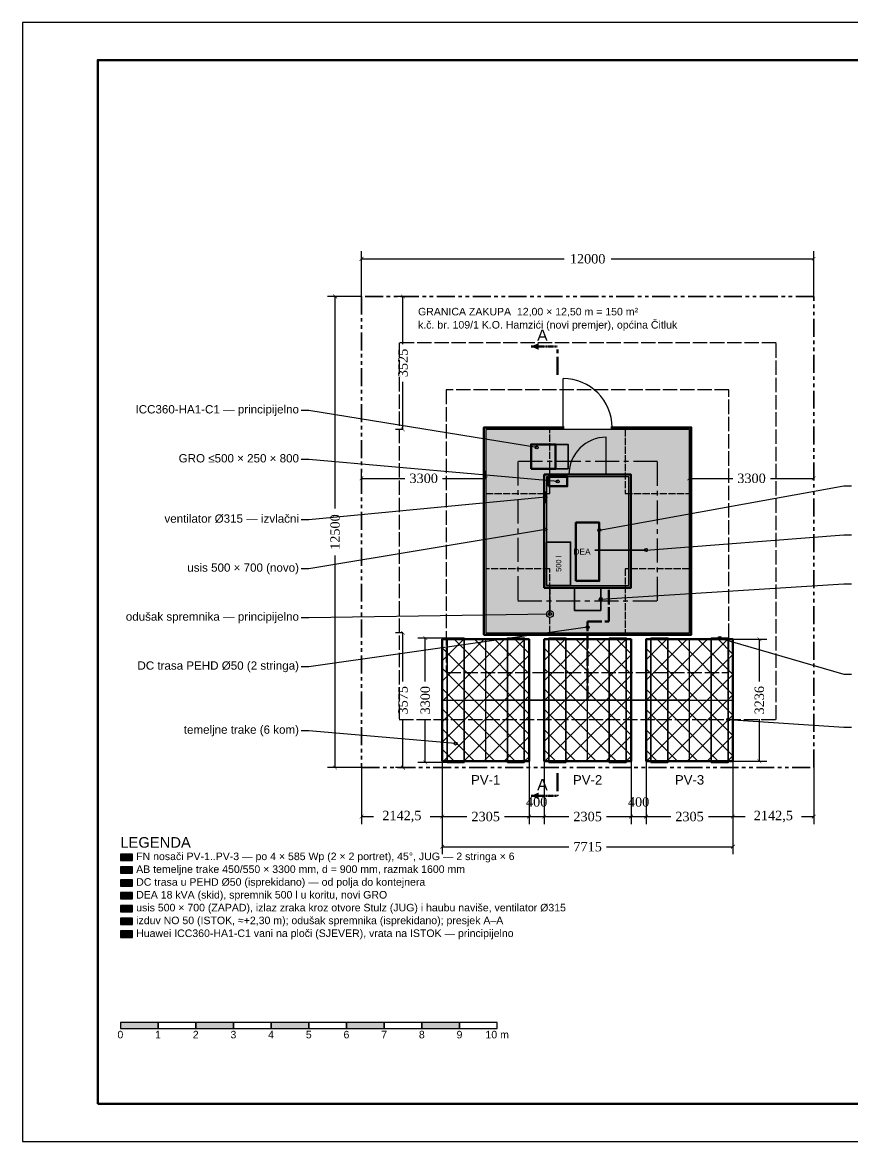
# Model space of a CAD drawing. Header units: millimetres. Extents: x 0 to 42000, y 0 to 29700.
# Drawn here: x 0 to 22032, y 0 to 29700 of the extents above; entities that cross this region are included whole.
import ezdxf
from ezdxf.enums import TextEntityAlignment as Align

# ---------------------------------------------------------------- set-up
doc = ezdxf.new("R2010")
doc.units = ezdxf.units.MM
for name, pattern in [('CENTER', [5.08, 3.175, -0.635, 0.635, -0.635]), ('DASHED', [1.524, 1.27, -0.254]), ('PHANTOM', [6.35, 3.175, -0.635, 0.635, -0.635, 0.635, -0.635])]:
    doc.linetypes.add(name, pattern=pattern)
for name, color, linetype in [('Agregat', 30, 'Continuous'), ('Izvod', 253, 'Continuous'), ('Kabal', 7, 'Continuous'), ('Konstrukcija', 5, 'Continuous'), ('Kote', 7, 'Continuous'), ('Legenda', 7, 'Continuous'), ('Novi1', 30, 'Continuous'), ('Objekat', 6, 'Continuous'), ('Ograda', 8, 'Continuous'), ('Okvir', 3, 'Continuous'), ('Orijentacija', 1, 'Continuous'), ('Osovina', 6, 'CENTER'), ('Panel', 110, 'Continuous'), ('Sakriveno', 15, 'Continuous'), ('Tekst', 253, 'Continuous'), ('Temelj', 32, 'Continuous'), ('Uzemljenje', 2, 'DASHED'), ('Ventilacija', 4, 'Continuous')]:
    doc.layers.add(name, color=color, linetype=linetype)
doc.styles.add('20', font='arial.ttf')
doc.styles.get("Standard").update_dxf_attribs({"font": 'times.ttf'})
doc.dimstyles.new('M 100', dxfattribs={"dimscale": 100, "dimtxt": 2.5, "dimasz": 1, "dimexe": 2, "dimexo": 0, "dimtad": 1, "dimdec": 0, "dimtxsty": 'Standard', "dimblk": 'ARCHTICK', "dimcen": 2.5, "dimazin": 3, "dimtfac": 1, "dimtmove": 0, "dimatfit": 3, "dimarcsym": 0})

# ---------------------------------------------------------------- blocks, each defined once
blk = doc.blocks.new('_ARCHTICK')
at = {"color": 0, "linetype": 'ByBlock', "const_width": 0.15}
blk.add_lwpolyline([(-0.5, -0.5), (0.5, 0.5)], dxfattribs=at)
blk = doc.blocks.new('*D3')
for p, q in [((9000, 22425), (9000, 23625)), ((21000, 22425), (21000, 23625)), ((9000, 23425), (14375, 23425)), ((15625, 23425), (21000, 23425))]:
    blk.add_line(p, q)
at = {"layer": 'Defpoints'}
for p in [(9000, 23425), (9000, 22425), (21000, 22425)]:
    blk.add_point(p, dxfattribs=at)
at = {"layer": 'Kote', "xscale": 100, "yscale": 100, "rotation": 180}
blk.add_blockref('_ARCHTICK', (9000, 23425), dxfattribs=at)
at = {"layer": 'Kote', "xscale": 100, "yscale": 100}
blk.add_blockref('_ARCHTICK', (21000, 23425), dxfattribs=at)
at = {"layer": 'Kote', "insert": (15000, 23425), "char_height": 250, "attachment_point": 5}
blk.add_mtext('12000', dxfattribs=at)
blk = doc.blocks.new('*D4')
for p, q in [((9000, 22425), (8100, 22425)), ((8300, 16800), (8300, 22425)), ((8300, 9925), (8300, 15550)), ((9000, 9925), (8100, 9925))]:
    blk.add_line(p, q)
at = {"layer": 'Defpoints'}
for p in [(9000, 22425), (8300, 9925), (9000, 9925)]:
    blk.add_point(p, dxfattribs=at)
at = {"layer": 'Kote', "xscale": 100, "yscale": 100}
for p, rotation in [((8300, 22425), 90), ((8300, 9925), 270)]:
    blk.add_blockref('_ARCHTICK', p, dxfattribs=dict(at, rotation=rotation))
at = {"layer": 'Kote', "insert": (8300, 16175), "char_height": 250, "attachment_point": 5, "rotation": 90}
blk.add_mtext('12500', dxfattribs=at)
blk = doc.blocks.new('*D5')
for p, q in [((10100, 22425), (9900, 22425)), ((10100, 21162.5), (10100, 22425)), ((10100, 18900), (10100, 20162.5)), ((10100, 18900), (9900, 18900))]:
    blk.add_line(p, q)
at = {"layer": 'Defpoints'}
for p in [(10100, 22425), (10100, 18900), (10100, 18900)]:
    blk.add_point(p, dxfattribs=at)
at = {"layer": 'Kote', "xscale": 100, "yscale": 100}
for p, rotation in [((10100, 22425), 90), ((10100, 18900), 270)]:
    blk.add_blockref('_ARCHTICK', p, dxfattribs=dict(at, rotation=rotation))
at = {"layer": 'Kote', "insert": (10100, 20662.5), "char_height": 250, "attachment_point": 5, "rotation": 90}
blk.add_mtext('3525', dxfattribs=at)
blk = doc.blocks.new('*D6')
for p, q in [((10100, 13500), (9900, 13500)), ((10100, 12212.5), (10100, 13500)), ((10100, 9925), (10100, 11212.5)), ((10100, 9925), (9900, 9925))]:
    blk.add_line(p, q)
at = {"layer": 'Defpoints'}
for p in [(10100, 13500), (10100, 9925), (10100, 9925)]:
    blk.add_point(p, dxfattribs=at)
at = {"layer": 'Kote', "xscale": 100, "yscale": 100}
for p, rotation in [((10100, 13500), 90), ((10100, 9925), 270)]:
    blk.add_blockref('_ARCHTICK', p, dxfattribs=dict(at, rotation=rotation))
at = {"layer": 'Kote', "insert": (10100, 11712.5), "char_height": 250, "attachment_point": 5, "rotation": 90}
blk.add_mtext('3575', dxfattribs=at)
blk = doc.blocks.new('*D7')
for p, q in [((9000, 17600), (9000, 17800)), ((9000, 17600), (10150, 17600)), ((11150, 17600), (12300, 17600)), ((12300, 17600), (12300, 17800))]:
    blk.add_line(p, q)
at = {"layer": 'Defpoints'}
for p in [(9000, 17600), (9000, 17600), (12300, 17600)]:
    blk.add_point(p, dxfattribs=at)
at = {"layer": 'Kote', "xscale": 100, "yscale": 100, "rotation": 180}
blk.add_blockref('_ARCHTICK', (9000, 17600), dxfattribs=at)
at = {"layer": 'Kote', "xscale": 100, "yscale": 100}
blk.add_blockref('_ARCHTICK', (12300, 17600), dxfattribs=at)
at = {"layer": 'Kote', "insert": (10650, 17600), "char_height": 250, "attachment_point": 5}
blk.add_mtext('3300', dxfattribs=at)
blk = doc.blocks.new('*D8')
for p, q in [((17700, 17600), (17700, 17800)), ((17700, 17600), (18850, 17600)), ((19850, 17600), (21000, 17600)), ((21000, 17600), (21000, 17800))]:
    blk.add_line(p, q)
at = {"layer": 'Defpoints'}
for p in [(17700, 17600), (17700, 17600), (21000, 17600)]:
    blk.add_point(p, dxfattribs=at)
at = {"layer": 'Kote', "xscale": 100, "yscale": 100, "rotation": 180}
blk.add_blockref('_ARCHTICK', (17700, 17600), dxfattribs=at)
at = {"layer": 'Kote', "xscale": 100, "yscale": 100}
blk.add_blockref('_ARCHTICK', (21000, 17600), dxfattribs=at)
at = {"layer": 'Kote', "insert": (19350, 17600), "char_height": 250, "attachment_point": 5}
blk.add_mtext('3300', dxfattribs=at)
blk = doc.blocks.new('*D9')
for p, q in [((9000, 9925), (9000, 8425)), ((11142.5, 10094.5), (11142.5, 8425)), ((9000, 8625), (9321.25, 8625)), ((10821.25, 8625), (11142.5, 8625))]:
    blk.add_line(p, q)
at = {"layer": 'Defpoints'}
for p in [(9000, 9925), (11142.5, 10094.5), (9000, 8625)]:
    blk.add_point(p, dxfattribs=at)
at = {"layer": 'Kote', "xscale": 100, "yscale": 100, "rotation": 180}
blk.add_blockref('_ARCHTICK', (9000, 8625), dxfattribs=at)
at = {"layer": 'Kote', "xscale": 100, "yscale": 100}
blk.add_blockref('_ARCHTICK', (11142.5, 8625), dxfattribs=at)
at = {"layer": 'Kote', "insert": (10071.25, 8625), "char_height": 250, "attachment_point": 5}
blk.add_mtext('2142,5', dxfattribs=at)
blk = doc.blocks.new('*D10')
for p, q in [((11142.5, 10094.5), (11142.5, 8425)), ((13447.5, 10094.5), (13447.5, 8425)), ((11142.5, 8625), (11795, 8625)), ((12795, 8625), (13447.5, 8625))]:
    blk.add_line(p, q)
at = {"layer": 'Defpoints'}
for p in [(11142.5, 10094.5), (13447.5, 10094.5), (11142.5, 8625)]:
    blk.add_point(p, dxfattribs=at)
at = {"layer": 'Kote', "xscale": 100, "yscale": 100, "rotation": 180}
blk.add_blockref('_ARCHTICK', (11142.5, 8625), dxfattribs=at)
at = {"layer": 'Kote', "xscale": 100, "yscale": 100}
blk.add_blockref('_ARCHTICK', (13447.5, 8625), dxfattribs=at)
at = {"layer": 'Kote', "insert": (12295, 8625), "char_height": 250, "attachment_point": 5}
blk.add_mtext('2305', dxfattribs=at)
blk = doc.blocks.new('*D12')
for p, q in [((13847.5, 10094.5), (13847.5, 8425)), ((16152.5, 10094.5), (16152.5, 8425)), ((13847.5, 8625), (14500, 8625)), ((15500, 8625), (16152.5, 8625))]:
    blk.add_line(p, q)
at = {"layer": 'Defpoints'}
for p in [(13847.5, 10094.5), (16152.5, 10094.5), (13847.5, 8625)]:
    blk.add_point(p, dxfattribs=at)
at = {"layer": 'Kote', "xscale": 100, "yscale": 100, "rotation": 180}
blk.add_blockref('_ARCHTICK', (13847.5, 8625), dxfattribs=at)
at = {"layer": 'Kote', "xscale": 100, "yscale": 100}
blk.add_blockref('_ARCHTICK', (16152.5, 8625), dxfattribs=at)
at = {"layer": 'Kote', "insert": (15000, 8625), "char_height": 250, "attachment_point": 5}
blk.add_mtext('2305', dxfattribs=at)
blk = doc.blocks.new('*D14')
for p, q in [((16552.5, 10094.5), (16552.5, 8425)), ((18857.5, 10094.5), (18857.5, 8425)), ((16552.5, 8625), (17205, 8625)), ((18205, 8625), (18857.5, 8625))]:
    blk.add_line(p, q)
at = {"layer": 'Defpoints'}
for p in [(16552.5, 10094.5), (18857.5, 10094.5), (16552.5, 8625)]:
    blk.add_point(p, dxfattribs=at)
at = {"layer": 'Kote', "xscale": 100, "yscale": 100, "rotation": 180}
blk.add_blockref('_ARCHTICK', (16552.5, 8625), dxfattribs=at)
at = {"layer": 'Kote', "xscale": 100, "yscale": 100}
blk.add_blockref('_ARCHTICK', (18857.5, 8625), dxfattribs=at)
at = {"layer": 'Kote', "insert": (17705, 8625), "char_height": 250, "attachment_point": 5}
blk.add_mtext('2305', dxfattribs=at)
blk = doc.blocks.new('*D15')
for p, q in [((18857.5, 10094.5), (18857.5, 8425)), ((21000, 9925), (21000, 8425)), ((18857.5, 8625), (19178.75, 8625)), ((20678.75, 8625), (21000, 8625))]:
    blk.add_line(p, q)
at = {"layer": 'Defpoints'}
for p in [(18857.5, 10094.5), (21000, 9925), (18857.5, 8625)]:
    blk.add_point(p, dxfattribs=at)
at = {"layer": 'Kote', "xscale": 100, "yscale": 100, "rotation": 180}
blk.add_blockref('_ARCHTICK', (18857.5, 8625), dxfattribs=at)
at = {"layer": 'Kote', "xscale": 100, "yscale": 100}
blk.add_blockref('_ARCHTICK', (21000, 8625), dxfattribs=at)
at = {"layer": 'Kote', "insert": (19928.75, 8625), "char_height": 250, "attachment_point": 5}
blk.add_mtext('2142,5', dxfattribs=at)
blk = doc.blocks.new('*D16')
for p, q in [((11142.5, 10094.5), (11142.5, 7625)), ((18857.5, 10094.5), (18857.5, 7625)), ((11142.5, 7825), (14500, 7825)), ((15500, 7825), (18857.5, 7825))]:
    blk.add_line(p, q)
at = {"layer": 'Defpoints'}
for p in [(11142.5, 10094.5), (18857.5, 10094.5), (11142.5, 7825)]:
    blk.add_point(p, dxfattribs=at)
at = {"layer": 'Kote', "xscale": 100, "yscale": 100, "rotation": 180}
blk.add_blockref('_ARCHTICK', (11142.5, 7825), dxfattribs=at)
at = {"layer": 'Kote', "xscale": 100, "yscale": 100}
blk.add_blockref('_ARCHTICK', (18857.5, 7825), dxfattribs=at)
at = {"layer": 'Kote', "insert": (15000, 7825), "char_height": 250, "attachment_point": 5}
blk.add_mtext('7715', dxfattribs=at)
blk = doc.blocks.new('*D17')
for p, q in [((18857.5, 13330.5), (19757.5, 13330.5)), ((19557.5, 12212.5), (19557.5, 13330.5)), ((19557.5, 10094.5), (19557.5, 11212.5)), ((18857.5, 10094.5), (19757.5, 10094.5))]:
    blk.add_line(p, q)
at = {"layer": 'Defpoints'}
for p in [(18857.5, 13330.5), (18857.5, 10094.5), (19557.5, 10094.5)]:
    blk.add_point(p, dxfattribs=at)
at = {"layer": 'Kote', "xscale": 100, "yscale": 100}
for p, rotation in [((19557.5, 13330.5), 90), ((19557.5, 10094.5), 270)]:
    blk.add_blockref('_ARCHTICK', p, dxfattribs=dict(at, rotation=rotation))
at = {"layer": 'Kote', "insert": (19557.5, 11712.5), "char_height": 250, "attachment_point": 5, "rotation": 90}
blk.add_mtext('3236', dxfattribs=at)
blk = doc.blocks.new('*D18')
for p, q in [((11270, 13362.5), (10492.5, 13362.5)), ((10692.5, 12212.5), (10692.5, 13362.5)), ((10692.5, 10062.5), (10692.5, 11212.5)), ((11270, 10062.5), (10492.5, 10062.5))]:
    blk.add_line(p, q)
at = {"layer": 'Defpoints'}
for p in [(11270, 13362.5), (10692.5, 10062.5), (11270, 10062.5)]:
    blk.add_point(p, dxfattribs=at)
at = {"layer": 'Kote', "xscale": 100, "yscale": 100}
for p, rotation in [((10692.5, 13362.5), 90), ((10692.5, 10062.5), 270)]:
    blk.add_blockref('_ARCHTICK', p, dxfattribs=dict(at, rotation=rotation))
at = {"layer": 'Kote', "insert": (10692.5, 11712.5), "char_height": 250, "attachment_point": 5, "rotation": 90}
blk.add_mtext('3300', dxfattribs=at)

msp = doc.modelspace()

# ---------------------------------------------------------------- hatches: boundary and pattern name
at = {"layer": 'Konstrukcija'}
for points in [[(12900, 17800), (13400, 17800), (13400, 18300), (12900, 18300)], [(16600, 17800), (17100, 17800), (17100, 18300), (16600, 18300)], [(12900, 14100), (13400, 14100), (13400, 14600), (12900, 14600)], [(16600, 14100), (17100, 14100), (17100, 14600), (16600, 14600)]]:
    msp.add_hatch(color=5, dxfattribs=at).paths.add_polyline_path(points)
at = {"layer": 'Legenda'}
for color, points in [(110, [(2600, 7460), (2920, 7460), (2920, 7630), (2600, 7630)]), (32, [(2600, 7120), (2920, 7120), (2920, 7290), (2600, 7290)]), (2, [(2600, 6780), (2920, 6780), (2920, 6950), (2600, 6950)]), (30, [(2600, 6440), (2920, 6440), (2920, 6610), (2600, 6610)]), (4, [(2600, 6100), (2920, 6100), (2920, 6270), (2600, 6270)]), (1, [(2600, 5760), (2920, 5760), (2920, 5930), (2600, 5930)]), (30, [(2600, 5420), (2920, 5420), (2920, 5590), (2600, 5590)])]:
    msp.add_hatch(color=color, dxfattribs=at).paths.add_polyline_path(points)
at = {"layer": 'Novi1'}
for points in [[(13500, 17850), (14150, 17850), (14150, 18500), (13500, 18500)], [(13957.5, 17392.5), (14457.5, 17392.5), (14457.5, 17642.5), (13957.5, 17642.5)]]:
    msp.add_hatch(color=30, dxfattribs=at).paths.add_polyline_path(points)
at = {"layer": 'Objekat'}
for color, points in [(254, [(12300, 13500), (17700, 13500), (17700, 18900), (12300, 18900)]), (8, [(13850, 17642.5), (14505, 17642.5), (14505, 17702.5), (13850, 17702.5)]), (8, [(13850, 14757.5), (13910, 14757.5), (13910, 17642.5), (13850, 17642.5)]), (8, [(15495, 17642.5), (16150, 17642.5), (16150, 17702.5), (15495, 17702.5)]), (8, [(16090, 14757.5), (16150, 14757.5), (16150, 17642.5), (16090, 17642.5)]), (8, [(13850, 14697.5), (16150, 14697.5), (16150, 14757.5), (13850, 14757.5)])]:
    msp.add_hatch(color=color, dxfattribs=at).paths.add_polyline_path(points)
at = {"layer": 'Ograda'}
for points in [[(14315, 18915), (14385, 18915), (14385, 18985), (14315, 18985)], [(15615, 18915), (15685, 18915), (15685, 18985), (15615, 18985)]]:
    msp.add_hatch(color=8, dxfattribs=at).paths.add_polyline_path(points)
at = {"layer": 'Okvir'}
for points in [[(2600, 3000), (3600, 3000), (3600, 3160), (2600, 3160)], [(4600, 3000), (5600, 3000), (5600, 3160), (4600, 3160)], [(6600, 3000), (7600, 3000), (7600, 3160), (6600, 3160)], [(8600, 3000), (9600, 3000), (9600, 3160), (8600, 3160)], [(10600, 3000), (11600, 3000), (11600, 3160), (10600, 3160)]]:
    msp.add_hatch(color=7, dxfattribs=at).paths.add_polyline_path(points)
at = {"layer": 'Panel'}
h = msp.add_hatch(dxfattribs=at)
h.set_pattern_fill('ANSI37', scale=120)
h.paths.add_polyline_path([(11142.5, 10094.5), (13447.5, 10094.5), (13447.5, 13330.5), (11142.5, 13330.5)])
h = msp.add_hatch(dxfattribs=at)
h.set_pattern_fill('ANSI37', scale=120)
h.paths.add_polyline_path([(13847.5, 10094.5), (16152.5, 10094.5), (16152.5, 13330.5), (13847.5, 13330.5)])
h = msp.add_hatch(dxfattribs=at)
h.set_pattern_fill('ANSI37', scale=120)
h.paths.add_polyline_path([(16552.5, 10094.5), (18857.5, 10094.5), (18857.5, 13330.5), (16552.5, 13330.5)])
at = {"layer": 'Ventilacija'}
for points in [[(13850, 16940), (13910, 16940), (13910, 17255), (13850, 17255)], [(13850, 15997.5), (13910, 15997.5), (13910, 16497.5), (13850, 16497.5)], [(14700, 14697.5), (15300, 14697.5), (15300, 14757.5), (14700, 14757.5)]]:
    msp.add_hatch(color=4, dxfattribs=at).paths.add_polyline_path(points)

# ---------------------------------------------------------------- linework, layer by layer
at = {"layer": 'Agregat', "color": 30, "lineweight": 50}
msp.add_lwpolyline([(14690, 14877.5), (15310, 14877.5), (15310, 16427.5), (14690, 16427.5)], close=True, dxfattribs=at)
at = {"layer": 'Agregat', "color": 30, "lineweight": 35}
msp.add_lwpolyline([(13910, 14757.5), (14550, 14757.5), (14550, 15907.5), (13910, 15907.5)], close=True, dxfattribs=at)
at = {"layer": 'Izvod', "color": 8}
for points in [[(13650, 18420), (7600, 19400), (7400, 19400)], [(14207.5, 17517.5), (7600, 18100), (7400, 18100)], [(15310, 16227.5), (21800, 17400), (22000, 17400)], [(13880, 17097.5), (7600, 16500), (7400, 16500)], [(13880, 16247.5), (7600, 15200), (7400, 15200)], [(16550, 15697.5), (21800, 16100), (22000, 16100)], [(15350, 14397.5), (21800, 14800), (22000, 14800)], [(14000, 14000), (7600, 13900), (7400, 13900)], [(15000, 13650), (7600, 12600), (7400, 12600)], [(18505, 13362.5), (21800, 12400), (22000, 12400)], [(18730, 11200), (21800, 11000), (22000, 11000)], [(11495, 10562.5), (7600, 10900), (7400, 10900)]]:
    msp.add_lwpolyline(points, dxfattribs=at)
for centre in [(13650, 18420), (14207.5, 17517.5), (13880, 17097.5), (13880, 16247.5), (15310, 16227.5), (16550, 15697.5), (15350, 14397.5), (14000, 14000), (15000, 13650), (18505, 13362.5), (18730, 11200), (11495, 10562.5)]:
    msp.add_circle(centre, 40, dxfattribs=at)
at = {"layer": 'Kabal', "color": 2, "linetype": 'DASHED', "lineweight": 50, "ltscale": 300}
msp.add_lwpolyline([(15000, 11712.5), (15000, 13800), (15560, 13800), (15560, 14697.5)], dxfattribs=at)
at = {"layer": 'Kabal', "color": 2, "lineweight": 35}
msp.add_lwpolyline([(12295, 11712.5), (17705, 11712.5)], dxfattribs=at)
at = {"layer": 'Legenda', "color": 8}
for points in [[(2600, 7460), (2920, 7460), (2920, 7630), (2600, 7630)], [(2600, 7120), (2920, 7120), (2920, 7290), (2600, 7290)], [(2600, 6780), (2920, 6780), (2920, 6950), (2600, 6950)], [(2600, 6440), (2920, 6440), (2920, 6610), (2600, 6610)], [(2600, 6100), (2920, 6100), (2920, 6270), (2600, 6270)], [(2600, 5760), (2920, 5760), (2920, 5930), (2600, 5930)], [(2600, 5420), (2920, 5420), (2920, 5590), (2600, 5590)]]:
    msp.add_lwpolyline(points, close=True, dxfattribs=at)
at = {"layer": 'Novi1', "color": 30, "lineweight": 50}
for points in [[(13500, 17850), (14150, 17850), (14150, 18500), (13500, 18500)], [(13957.5, 17392.5), (14457.5, 17392.5), (14457.5, 17642.5), (13957.5, 17642.5)]]:
    msp.add_lwpolyline(points, close=True, dxfattribs=at)
at = {"layer": 'Novi1', "color": 30, "lineweight": 35}
msp.add_lwpolyline([(14150, 17850), (14480, 17850), (14480, 18500), (14150, 18500)], close=True, dxfattribs=at)
at = {"layer": 'Objekat', "color": 8}
msp.add_line((15495, 17702.5), (15495, 18692.5), dxfattribs=at)
msp.add_lwpolyline([(12300, 13500), (17700, 13500), (17700, 18900), (12300, 18900)], close=True, dxfattribs=at)
at = {"layer": 'Objekat', "color": 6, "lineweight": 50}
msp.add_lwpolyline([(13850, 14697.5), (16150, 14697.5), (16150, 17702.5), (13850, 17702.5)], close=True, dxfattribs=at)
at = {"layer": 'Objekat', "color": 6}
msp.add_lwpolyline([(13910, 14757.5), (16090, 14757.5), (16090, 17642.5), (13910, 17642.5)], close=True, dxfattribs=at)
at = {"layer": 'Objekat', "color": 8}
msp.add_arc((15495, 17702.5), 990, 90, 180, dxfattribs=at)
at = {"layer": 'Ograda', "color": 8}
msp.add_line((14350, 18950), (14350, 20250), dxfattribs=at)
at = {"layer": 'Ograda', "color": 8, "lineweight": 50}
msp.add_lwpolyline([(14350, 18950), (12250, 18950), (12250, 13450), (17750, 13450), (17750, 18950), (15650, 18950)], dxfattribs=at)
at = {"layer": 'Ograda', "color": 8}
msp.add_arc((14350, 18950), 1300, 0, 90, dxfattribs=at)
at = {"layer": 'Okvir', "color": 8}
msp.add_lwpolyline([(0, 0), (42000, 0), (42000, 29700), (0, 29700)], close=True, dxfattribs=at)
at = {"layer": 'Okvir', "lineweight": 50}
msp.add_lwpolyline([(2000, 1000), (41000, 1000), (41000, 28700), (2000, 28700)], close=True, dxfattribs=at)
at = {"layer": 'Okvir'}
for points in [[(2600, 3000), (3600, 3000), (3600, 3160), (2600, 3160)], [(3600, 3000), (4600, 3000), (4600, 3160), (3600, 3160)], [(4600, 3000), (5600, 3000), (5600, 3160), (4600, 3160)], [(5600, 3000), (6600, 3000), (6600, 3160), (5600, 3160)], [(6600, 3000), (7600, 3000), (7600, 3160), (6600, 3160)], [(7600, 3000), (8600, 3000), (8600, 3160), (7600, 3160)], [(8600, 3000), (9600, 3000), (9600, 3160), (8600, 3160)], [(9600, 3000), (10600, 3000), (10600, 3160), (9600, 3160)], [(10600, 3000), (11600, 3000), (11600, 3160), (10600, 3160)], [(11600, 3000), (12600, 3000), (12600, 3160), (11600, 3160)]]:
    msp.add_lwpolyline(points, close=True, dxfattribs=at)
at = {"layer": 'Osovina', "color": 1, "lineweight": 50}
for points in [[(14200, 21100), (13500, 21100)], [(14200, 9175), (13500, 9175)]]:
    msp.add_lwpolyline(points, dxfattribs=at)
at = {"layer": 'Osovina', "color": 1, "linetype": 'CENTER', "lineweight": 70, "ltscale": 150}
for points in [[(14200, 20350), (14200, 21100)], [(14200, 9775), (14200, 9175)]]:
    msp.add_lwpolyline(points, dxfattribs=at)
at = {"layer": 'Osovina', "color": 8, "linetype": 'CENTER', "ltscale": 200}
msp.add_lwpolyline([(13150, 14350), (16850, 14350), (16850, 18050), (13150, 18050)], close=True, dxfattribs=at)
at = {"layer": 'Osovina', "color": 1}
for points in [[(13700.9, 21010.3), (13500, 21100), (13700.9, 21189.7)], [(13700.9, 9085.3), (13500, 9175), (13700.9, 9264.7)]]:
    msp.add_solid(points, dxfattribs=at)
at = {"layer": 'Panel', "color": 8}
for p, q in [((12295, 10094.5), (12295, 13330.5)), ((15000, 10094.5), (15000, 13330.5)), ((17705, 10094.5), (17705, 13330.5)), ((11142.5, 11712.5), (13447.5, 11712.5)), ((13847.5, 11712.5), (16152.5, 11712.5)), ((16552.5, 11712.5), (18857.5, 11712.5))]:
    msp.add_line(p, q, dxfattribs=at)
at = {"layer": 'Panel', "color": 110, "lineweight": 70}
for points in [[(11142.5, 10094.5), (13447.5, 10094.5), (13447.5, 13330.5), (11142.5, 13330.5)], [(13847.5, 10094.5), (16152.5, 10094.5), (16152.5, 13330.5), (13847.5, 13330.5)], [(16552.5, 10094.5), (18857.5, 10094.5), (18857.5, 13330.5), (16552.5, 13330.5)]]:
    msp.add_lwpolyline(points, close=True, dxfattribs=at)
at = {"layer": 'Sakriveno', "color": 8, "linetype": 'PHANTOM', "lineweight": 35, "ltscale": 150}
msp.add_lwpolyline([(9000, 9925), (21000, 9925), (21000, 22425), (9000, 22425)], close=True, dxfattribs=at)
at = {"layer": 'Sakriveno', "color": 8, "linetype": 'DASHED', "ltscale": 150}
for points in [[(12300, 17200), (14000, 17200), (14000, 18900), (12300, 18900)], [(16000, 17200), (17700, 17200), (17700, 18900), (16000, 18900)], [(12300, 13500), (14000, 13500), (14000, 15200), (12300, 15200)], [(16000, 13500), (17700, 13500), (17700, 15200), (16000, 15200)]]:
    msp.add_lwpolyline(points, close=True, dxfattribs=at)
at = {"layer": 'Temelj', "color": 32, "lineweight": 35}
for points in [[(11270, 10062.5), (11720, 10062.5), (11720, 13362.5), (11270, 13362.5)], [(12870, 10062.5), (13320, 10062.5), (13320, 13362.5), (12870, 13362.5)], [(13975, 10062.5), (14425, 10062.5), (14425, 13362.5), (13975, 13362.5)], [(15575, 10062.5), (16025, 10062.5), (16025, 13362.5), (15575, 13362.5)], [(16680, 10062.5), (17130, 10062.5), (17130, 13362.5), (16680, 13362.5)], [(18280, 10062.5), (18730, 10062.5), (18730, 13362.5), (18280, 13362.5)]]:
    msp.add_lwpolyline(points, close=True, dxfattribs=at)
at = {"layer": 'Uzemljenje', "linetype": 'DASHED', "ltscale": 300}
for points in [[(10000, 11200), (20000, 11200), (20000, 21200), (10000, 21200)], [(11250, 12450), (18750, 12450), (18750, 19950), (11250, 19950)]]:
    msp.add_lwpolyline(points, close=True, dxfattribs=at)
at = {"layer": 'Ventilacija', "color": 1, "lineweight": 35}
msp.add_lwpolyline([(15190, 15697.5), (16550, 15697.5)], dxfattribs=at)
at = {"layer": 'Ventilacija', "color": 1, "linetype": 'DASHED', "lineweight": 35, "ltscale": 150}
msp.add_lwpolyline([(14000, 14697.5), (14000, 14000)], dxfattribs=at)
at = {"layer": 'Ventilacija', "color": 4, "lineweight": 35}
msp.add_lwpolyline([(14650, 14097.5), (15350, 14097.5), (15350, 14697.5), (14650, 14697.5)], close=True, dxfattribs=at)
at = {"layer": 'Ventilacija', "color": 1}
msp.add_circle((14000, 14000), 90, dxfattribs=at)

# ---------------------------------------------------------------- texts
at = {"layer": 'Izvod', "color": 7, "style": '20'}
for s, p in [('ICC360-HA1-C1 — principijelno', (7340, 19323)), ('GRO ≤500 × 250 × 800', (7340, 18023)), ('ventilator Ø315 — izvlačni', (7340, 16423)), ('usis 500 × 700 (novo)', (7340, 15123)), ('odušak spremnika — principijelno', (7340, 13823)), ('DC trasa PEHD Ø50 (2 stringa)', (7340, 12523)), ('temeljne trake (6 kom)', (7340, 10823))]:
    msp.add_text(s, height=220, dxfattribs=at).set_placement(p, align=Align.RIGHT)
at = {"layer": 'Legenda', "color": 7, "style": '20'}
for s, height, p in [('LEGENDA', 280, (2600, 7800)), ('FN nosači PV-1..PV-3 — po 4 × 585 Wp (2 × 2 portret), 45°, JUG — 2 stringa × 6', 200, (3020, 7470)), ('AB temeljne trake 450/550 × 3300 mm, d = 900 mm, razmak 1600 mm', 200, (3020, 7130)), ('DC trasa u PEHD Ø50 (isprekidano) — od polja do kontejnera', 200, (3020, 6790)), ('DEA 18 kVA (skid), spremnik 500 l u koritu, novi GRO', 200, (3020, 6450)), ('usis 500 × 700 (ZAPAD), izlaz zraka kroz otvore Stulz (JUG) i haubu naviše, ventilator Ø315', 200, (3020, 6110)), ('izduv NO 50 (ISTOK, ≈+2,30 m); odušak spremnika (isprekidano); presjek A–A', 200, (3020, 5770)), ('Huawei ICC360-HA1-C1 vani na ploči (SJEVER), vrata na ISTOK — principijelno', 200, (3020, 5430))]:
    msp.add_text(s, height=height, dxfattribs=at).set_placement(p)
at = {"layer": 'Okvir', "color": 8, "style": '20'}
for s, p in [('0', (2600, 2740)), ('1', (3600, 2740)), ('2', (4600, 2740)), ('3', (5600, 2740)), ('4', (6600, 2740)), ('5', (7600, 2740)), ('6', (8600, 2740)), ('7', (9600, 2740)), ('8', (10600, 2740)), ('9', (11600, 2740)), ('10 m', (12600, 2740))]:
    msp.add_text(s, height=200, dxfattribs=at).set_placement(p, align=Align.CENTER)
at = {"layer": 'Orijentacija', "color": 1, "style": '20'}
for p in [(13800, 21250), (13800, 9325)]:
    msp.add_text('A', height=300, dxfattribs=at).set_placement(p, align=Align.CENTER)
at = {"layer": 'Tekst', "color": 8, "style": '20'}
for s, p in [('GRANICA ZAKUPA  12,00 × 12,50 m = 150 m²', (10500, 21925)), ('k.č. br. 109/1 K.O. Hamzići (novi premjer), općina Čitluk', (10500, 21575))]:
    msp.add_text(s, height=200, dxfattribs=at).set_placement(p)
at = {"layer": 'Tekst', "color": 7, "style": '20'}
msp.add_text('500 l', height=140, rotation=90, dxfattribs=at).set_placement((14230, 15332.5), align=Align.MIDDLE_CENTER)
msp.add_text('DEA', height=160, dxfattribs=at).set_placement((14850, 15652.5), align=Align.MIDDLE_CENTER)
for s, p in [('PV-1', (12295, 9475)), ('PV-2', (15000, 9475)), ('PV-3', (17705, 9475))]:
    msp.add_text(s, height=250, dxfattribs=at).set_placement(p, align=Align.CENTER)

# ---------------------------------------------------------------- dimensions: what is measured, and where the dimension line sits
at = {"layer": 'Kote'}
for base, p1, p2, picture, middle in [((9000, 23425), (9000, 22425), (21000, 22425), '*D3', (15000, 23425)), ((9000, 17600), (9000, 17600), (12300, 17600), '*D7', (10650, 17600)), ((17700, 17600), (17700, 17600), (21000, 17600), '*D8', (19350, 17600)), ((11142.5, 7825), (11142.5, 10094.5), (18857.5, 10094.5), '*D16', (15000, 7825))]:
    dim = msp.add_linear_dim(base=base, p1=p1, p2=p2, dimstyle='M 100', dxfattribs=at)
    dim.commit()
    dim.dimension.update_dxf_attribs({"geometry": picture, "text_midpoint": middle})
for base, p1, p2, picture, middle in [((8300, 9925), (9000, 9925), (9000, 22425), '*D4', (8300, 16175)), ((10100, 18900), (10100, 18900), (10100, 22425), '*D5', (10100, 20662.5)), ((10100, 9925), (10100, 9925), (10100, 13500), '*D6', (10100, 11712.5)), ((10692.5, 10062.5), (11270, 10062.5), (11270, 13362.5), '*D18', (10692.5, 11712.5)), ((19557.5, 10094.5), (18857.5, 10094.5), (18857.5, 13330.5), '*D17', (19557.5, 11712.5))]:
    dim = msp.add_linear_dim(base=base, p1=p1, p2=p2, angle=90, dimstyle='M 100', dxfattribs=at)
    dim.commit()
    dim.dimension.update_dxf_attribs({"geometry": picture, "text_midpoint": middle})
for base, p1, p2, text, picture, middle in [((9000, 8625), (9000, 9925), (11142.5, 10094.5), '2142,5', '*D9', (10071.2, 8625)), ((11142.5, 8625), (11142.5, 10094.5), (13447.5, 10094.5), '2305', '*D10', (12295, 8625)), ((13847.5, 8625), (13847.5, 10094.5), (16152.5, 10094.5), '2305', '*D12', (15000, 8625)), ((16552.5, 8625), (16552.5, 10094.5), (18857.5, 10094.5), '2305', '*D14', (17705, 8625)), ((18857.5, 8625), (18857.5, 10094.5), (21000, 9925), '2142,5', '*D15', (19928.8, 8625))]:
    dim = msp.add_linear_dim(base=base, p1=p1, p2=p2, text=text, dimstyle='M 100', dxfattribs=at)
    dim.commit()
    dim.dimension.update_dxf_attribs({"geometry": picture, "text_midpoint": middle})
for base, p1, p2 in [((13447.5, 8625), (13447.5, 10094.5), (13847.5, 10094.5)), ((16152.5, 8625), (16152.5, 10094.5), (16552.5, 10094.5))]:
    msp.add_linear_dim(base=base, p1=p1, p2=p2, text='400', dimstyle='M 100', dxfattribs=at).render()

doc.saveas('drawing.dxf')
